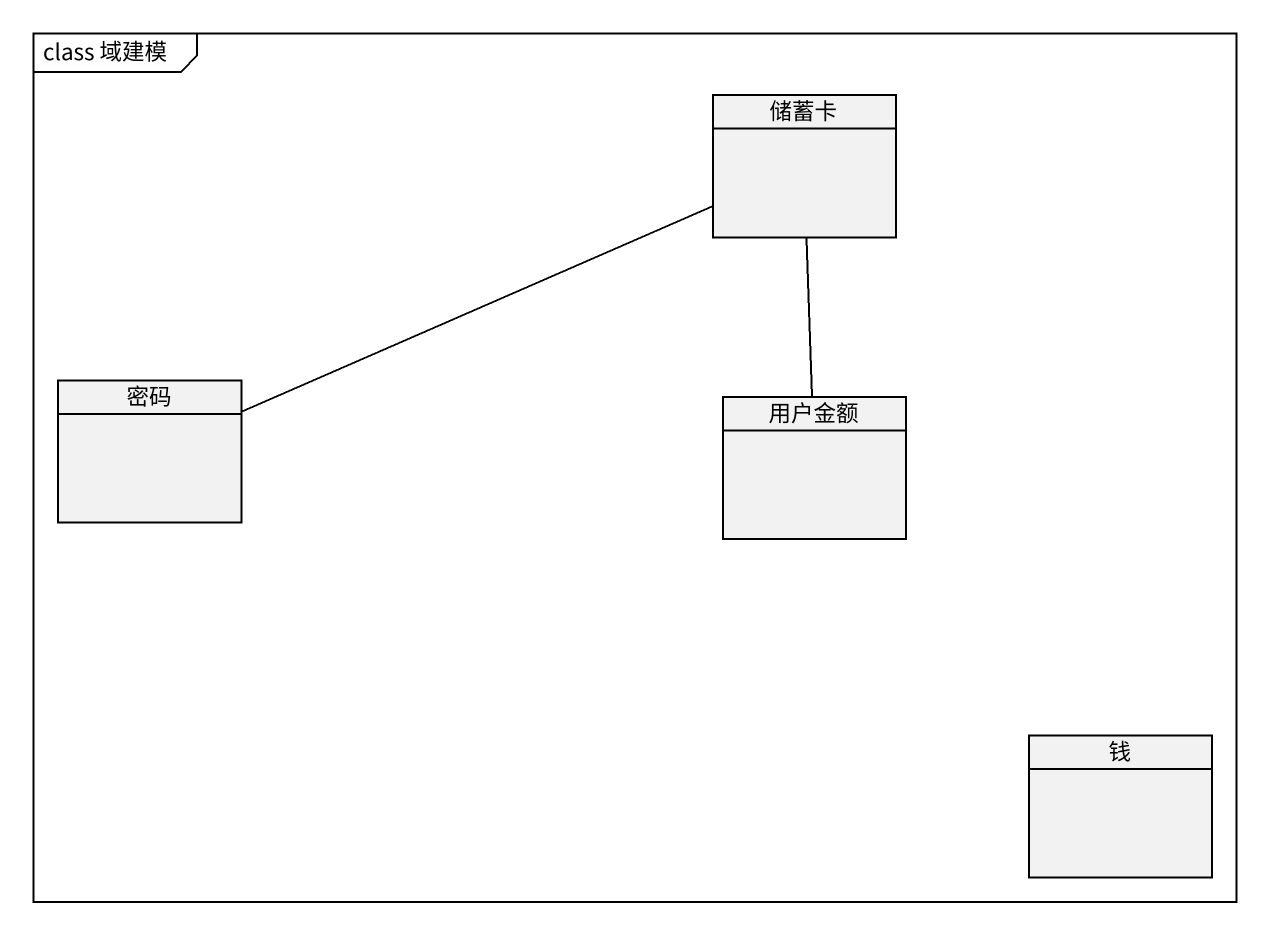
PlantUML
@startuml
mainframe class 域建模
hide circle
hide empty members
class 储蓄卡
class 密码
class 用户金额
class 钱
密码 -right- 储蓄卡
用户金额 -up- 储蓄卡
@enduml
